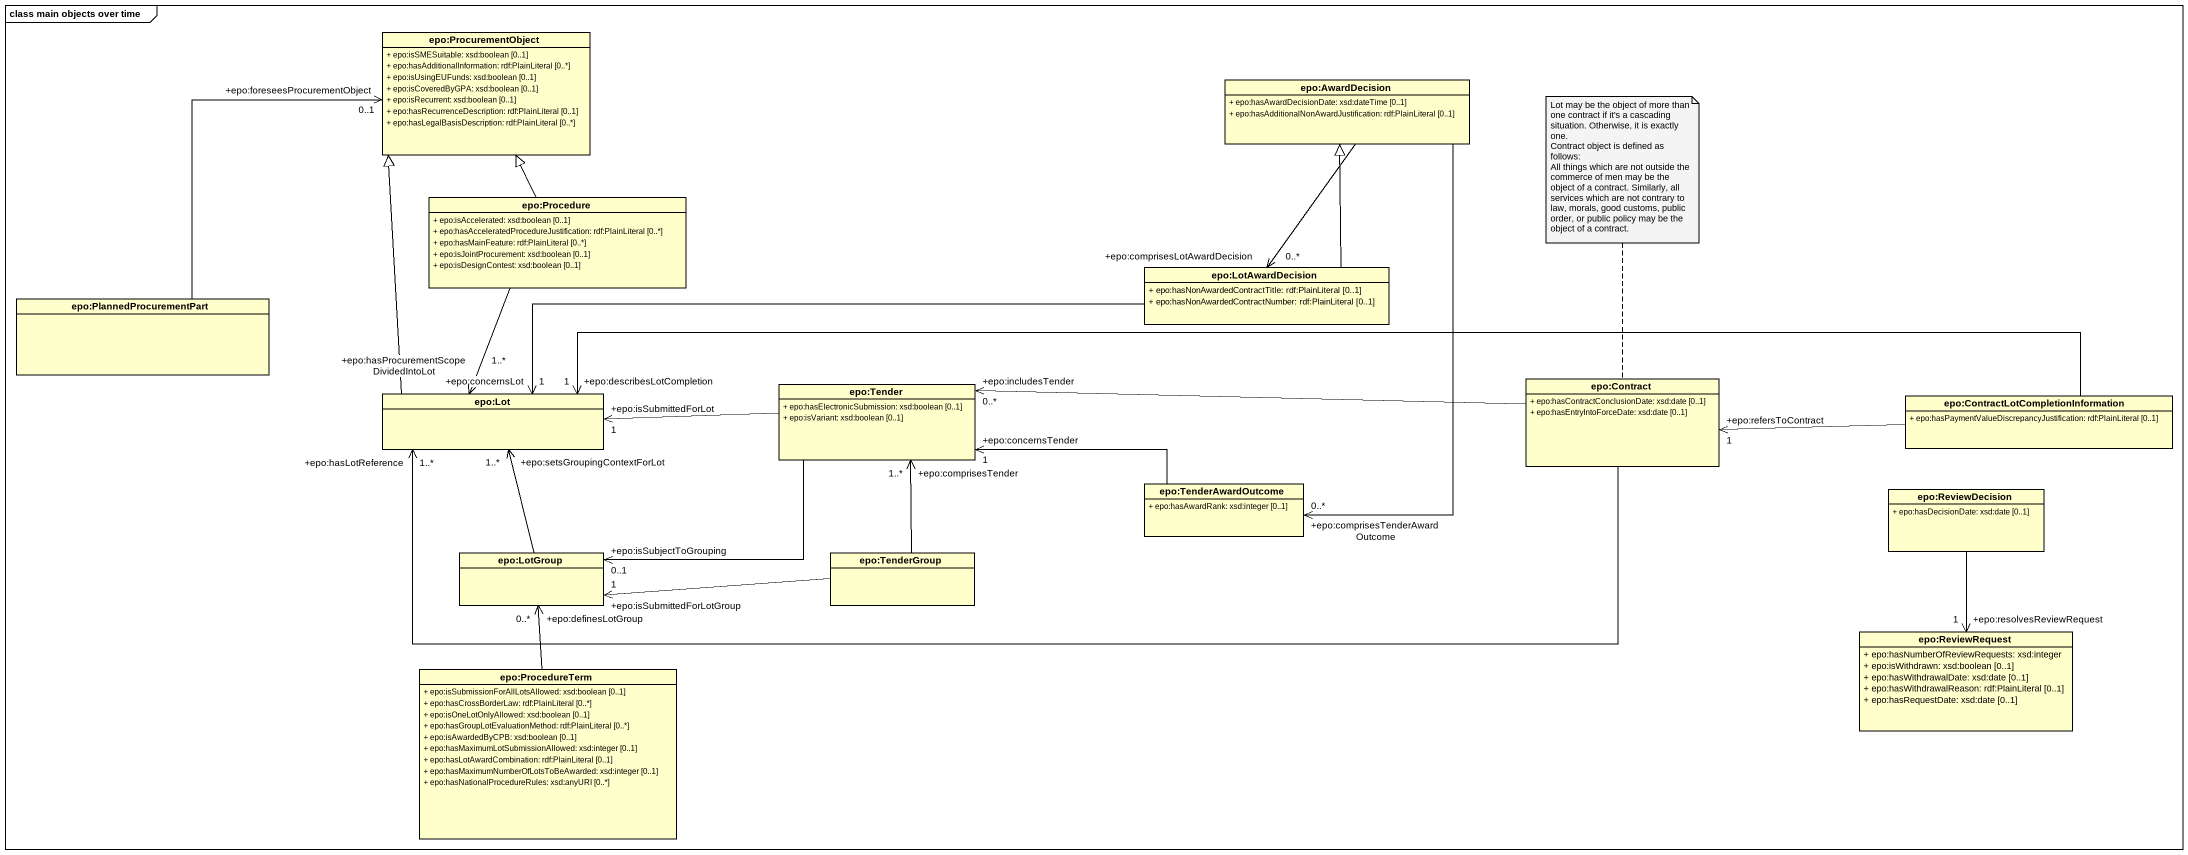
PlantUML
@startuml
mainframe class main objects over time
hide circle
hide empty members
skinparam classAttributeIconSize 0
class "epo:ProcurementObject" as epo_ProcurementObject {
  + epo:isSMESuitable: xsd:boolean [0..1]
  + epo:hasAdditionalInformation: rdf:PlainLiteral [0..*]
  + epo:isUsingEUFunds: xsd:boolean [0..1]
  + epo:isCoveredByGPA: xsd:boolean [0..1]
  + epo:isRecurrent: xsd:boolean [0..1]
  + epo:hasRecurrenceDescription: rdf:PlainLiteral [0..1]
  + epo:hasLegalBasisDescription: rdf:PlainLiteral [0..*]
}
class "epo:AwardDecision" as epo_AwardDecision {
  + epo:hasAwardDecisionDate: xsd:dateTime [0..1]
  + epo:hasAdditionalNonAwardJustification: rdf:PlainLiteral [0..1]
}
class "epo:Procedure" as epo_Procedure {
  + epo:isAccelerated: xsd:boolean [0..1]
  + epo:hasAcceleratedProcedureJustification: rdf:PlainLiteral [0..*]
  + epo:hasMainFeature: rdf:PlainLiteral [0..*]
  + epo:isJointProcurement: xsd:boolean [0..1]
  + epo:isDesignContest: xsd:boolean [0..1]
}
class "epo:LotAwardDecision" as epo_LotAwardDecision {
  + epo:hasNonAwardedContractTitle: rdf:PlainLiteral [0..1]
  + epo:hasNonAwardedContractNumber: rdf:PlainLiteral [0..1]
}
class "epo:PlannedProcurementPart" as epo_PlannedProcurementPart
class "epo:Lot" as epo_Lot
class "epo:Tender" as epo_Tender {
  + epo:hasElectronicSubmission: xsd:boolean [0..1]
  + epo:isVariant: xsd:boolean [0..1]
}
class "epo:Contract" as epo_Contract {
  + epo:hasContractConclusionDate: xsd:date [0..1]
  + epo:hasEntryIntoForceDate: xsd:date [0..1]
}
class "epo:ContractLotCompletionInformation" as epo_ContractLotCompletionInf {
  + epo:hasPaymentValueDiscrepancyJustification: rdf:PlainLiteral [0..1]
}
class "epo:TenderAwardOutcome" as epo_TenderAwardOutcome {
  + epo:hasAwardRank: xsd:integer [0..1]
}
class "epo:ReviewDecision" as epo_ReviewDecision {
  + epo:hasDecisionDate: xsd:date [0..1]
}
class "epo:LotGroup" as epo_LotGroup
class "epo:TenderGroup" as epo_TenderGroup
class "epo:ReviewRequest" as epo_ReviewRequest {
  + epo:hasNumberOfReviewRequests: xsd:integer
  + epo:isWithdrawn: xsd:boolean [0..1]
  + epo:hasWithdrawalDate: xsd:date [0..1]
  + epo:hasWithdrawalReason: rdf:PlainLiteral [0..1]
  + epo:hasRequestDate: xsd:date [0..1]
}
class "epo:ProcedureTerm" as epo_ProcedureTerm {
  + epo:isSubmissionForAllLotsAllowed: xsd:boolean [0..1]
  + epo:hasCrossBorderLaw: rdf:PlainLiteral [0..*]
  + epo:isOneLotOnlyAllowed: xsd:boolean [0..1]
  + epo:hasGroupLotEvaluationMethod: rdf:PlainLiteral [0..*]
  + epo:isAwardedByCPB: xsd:boolean [0..1]
  + epo:hasMaximumLotSubmissionAllowed: xsd:integer [0..1]
  + epo:hasLotAwardCombination: rdf:PlainLiteral [0..1]
  + epo:hasMaximumNumberOfLotsToBeAwarded: xsd:integer [0..1]
  + epo:hasNationalProcedureRules: xsd:anyURI [0..*]
}
epo_AwardDecision --> "+epo:comprisesLotAwardDecision\n0..*" epo_LotAwardDecision
epo_AwardDecision --> "+epo:comprisesTenderAwardOutcome\n0..*" epo_TenderAwardOutcome
epo_Procedure -up-|> epo_ProcurementObject
epo_Procedure --> "+epo:hasProcurementScopeDividedIntoLot\n1..*" epo_Lot
epo_LotAwardDecision -up-|> epo_AwardDecision
epo_LotAwardDecision -left-> "+epo:concernsLot\n1" epo_Lot
epo_PlannedProcurementPart -up-> "+epo:foreseesProcurementObject\n0..1" epo_ProcurementObject
epo_Lot -up-|> epo_ProcurementObject
epo_Tender -left-> "+epo:isSubmittedForLot\n1" epo_Lot
epo_Tender -left-> "+epo:isSubjectToGrouping\n0..1" epo_LotGroup
epo_Contract -left-> "+epo:hasLotReference\n1..*" epo_Lot
epo_Contract -left-> "+epo:includesTender\n0..*" epo_Tender
epo_ContractLotCompletionInf -left-> "+epo:describesLotCompletion\n1" epo_Lot
epo_ContractLotCompletionInf -left-> "+epo:refersToContract\n1" epo_Contract
epo_TenderAwardOutcome -left-> "+epo:concernsTender\n1" epo_Tender
epo_ReviewDecision --> "+epo:resolvesReviewRequest\n1" epo_ReviewRequest
epo_LotGroup -up-> "+epo:setsGroupingContextForLot\n1..*" epo_Lot
epo_TenderGroup -up-> "+epo:comprisesTender\n1..*" epo_Tender
epo_TenderGroup -left-> "+epo:isSubmittedForLotGroup\n1" epo_LotGroup
epo_ProcedureTerm -up-> "+epo:definesLotGroup\n0..*" epo_LotGroup
note top of epo_Contract
  Lot may be the object of more than one contract if it's a cascading situation. Otherwise, it is exactly one.
  Contract object is defined as follows:
  All things which are not outside the commerce of men may be the object of a contract. Similarly, all services which are not contrary to law, morals, good customs, public order, or public policy may be the object of a contract.
end note
@enduml
